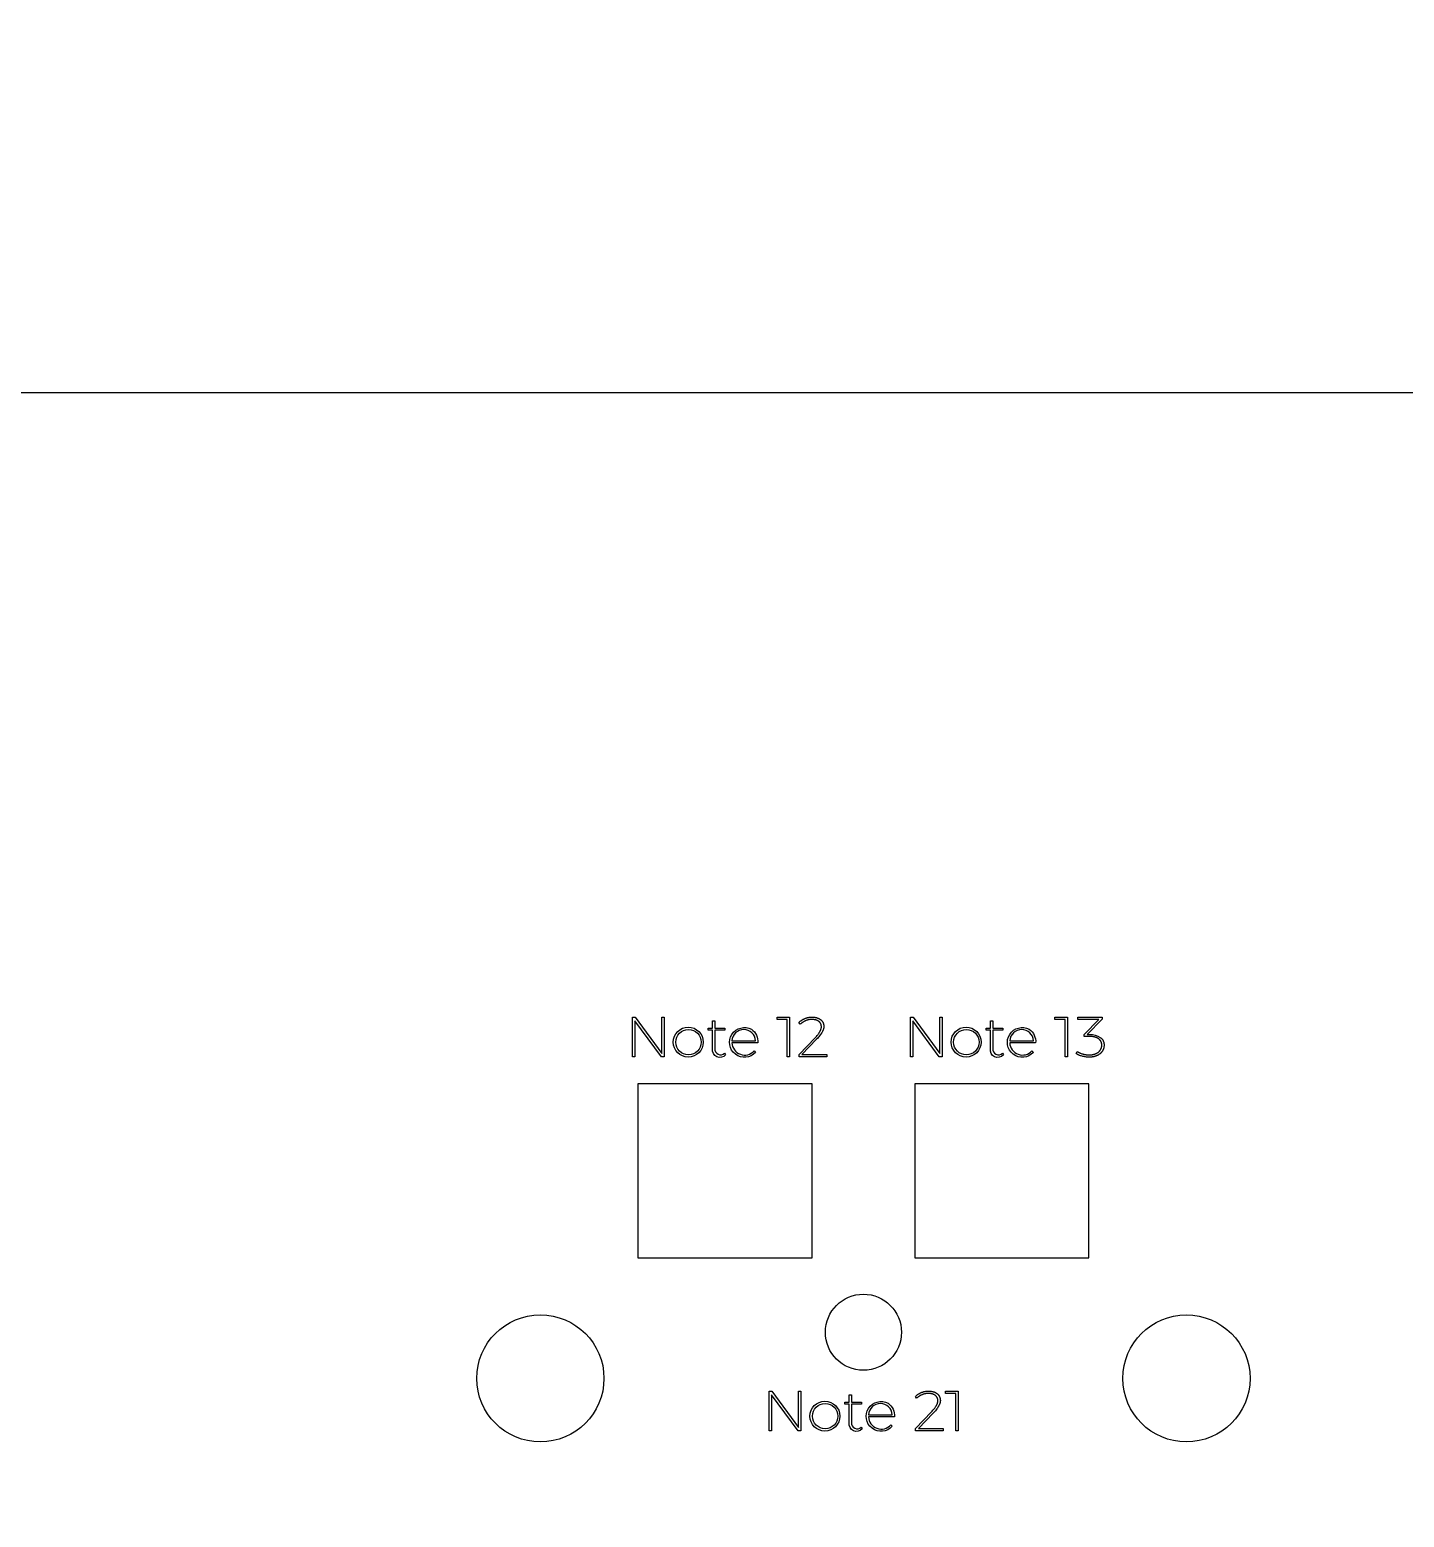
# Model space of a CAD drawing. Header units: millimetres. Extents: x -1043 to -744, y -1370 to -1206.
# Drawn here: x -939.7 to -864, y -1288.4 to -1206.5 of the extents above; entities that cross this region are included whole.
import ezdxf

# ---------------------------------------------------------------- set-up
doc = ezdxf.new("R2010")
doc.units = ezdxf.units.MM
doc.header["$MEASUREMENT"] = 0
doc.layers.add('Electronics$CUT3', color=178, linetype='Continuous', true_color=0x000000)
doc.layers.add('Electronics$ENGRAVE1', color=5, linetype='Continuous', true_color=0x0000ff)

msp = doc.modelspace()

# ---------------------------------------------------------------- linework, layer by layer
at = {"layer": 'Electronics$CUT3'}
msp.add_lwpolyline([(-1043.298, -1226.5), (-1043.298, -1350.336, 0.414214), (-1023.298, -1370.336), (-764.298, -1370.336, 0.414214), (-744.298, -1350.336), (-744.298, -1226.5, 0.414214), (-764.298, -1206.5), (-771.298, -1206.5, 0.414214), (-781.298, -1216.5, -0.414214), (-791.298, -1226.5), (-996.298, -1226.5, -0.414214), (-1006.298, -1216.5, 0.414214), (-1016.298, -1206.5), (-1023.298, -1206.5, 0.414214)], format="xyb", close=True, dxfattribs=at)
msp.add_lwpolyline([(-1043.298, -1226.5), (-1043.298, -1350.336, 0.414214), (-1023.298, -1370.336), (-764.298, -1370.336, 0.414214), (-744.298, -1350.336), (-744.298, -1226.5, 0.414214), (-764.298, -1206.5), (-771.298, -1206.5, 0.414214), (-781.298, -1216.5, -0.414214), (-791.298, -1226.5), (-996.298, -1226.5, -0.414214), (-1006.298, -1216.5, 0.414214), (-1016.298, -1206.5), (-1023.298, -1206.5, 0.414214)], format="xyb", close=True, dxfattribs=at)
for points in [[(-906.213, -1274.135), (-896.624, -1274.135), (-896.624, -1264.547), (-906.213, -1264.547)], [(-890.973, -1274.135), (-881.384, -1274.135), (-881.384, -1264.547), (-890.973, -1264.547)]]:
    msp.add_lwpolyline(points, close=True, dxfattribs=at)
for centre, radius in [((-893.798, -1278.231), 2.095), ((-911.578, -1280.771), 3.5), ((-876.018, -1280.771), 3.5)]:
    msp.add_circle(centre, radius, dxfattribs=at)
at = {"layer": 'Electronics$ENGRAVE1'}
for points in [[(-904.891, -1260.884), (-904.763, -1260.884), (-904.763, -1263.071), (-904.916, -1263.071), (-906.375, -1261.081), (-906.375, -1263.071), (-906.506, -1263.071), (-906.506, -1260.884), (-906.353, -1260.884), (-904.891, -1262.877)], [(-898.554, -1260.884), (-897.866, -1260.884), (-897.866, -1263.071), (-897.994, -1263.071), (-897.994, -1261.012), (-898.554, -1261.012)], [(-895.819, -1262.943), (-895.819, -1263.071), (-897.343, -1263.071), (-897.34, -1262.937), (-896.461, -1262.017), (-896.421, -1261.975), (-896.383, -1261.934), (-896.348, -1261.893), (-896.315, -1261.852), (-896.284, -1261.811), (-896.255, -1261.77), (-896.242, -1261.749), (-896.228, -1261.729), (-896.216, -1261.709), (-896.204, -1261.688), (-896.193, -1261.668), (-896.182, -1261.648), (-896.172, -1261.629), (-896.163, -1261.61), (-896.154, -1261.591), (-896.147, -1261.572), (-896.14, -1261.554), (-896.134, -1261.536), (-896.128, -1261.519), (-896.123, -1261.502), (-896.121, -1261.493), (-896.119, -1261.485), (-896.117, -1261.477), (-896.116, -1261.469), (-896.115, -1261.461), (-896.113, -1261.453), (-896.112, -1261.445), (-896.112, -1261.437), (-896.111, -1261.429), (-896.11, -1261.422), (-896.11, -1261.414), (-896.11, -1261.407), (-896.11, -1261.395), (-896.111, -1261.383), (-896.111, -1261.372), (-896.112, -1261.361), (-896.114, -1261.35), (-896.115, -1261.339), (-896.117, -1261.328), (-896.119, -1261.318), (-896.122, -1261.307), (-896.124, -1261.297), (-896.127, -1261.287), (-896.131, -1261.277), (-896.134, -1261.267), (-896.138, -1261.258), (-896.142, -1261.248), (-896.146, -1261.239), (-896.151, -1261.23), (-896.156, -1261.221), (-896.161, -1261.212), (-896.167, -1261.203), (-896.173, -1261.194), (-896.179, -1261.186), (-896.185, -1261.178), (-896.192, -1261.17), (-896.199, -1261.162), (-896.206, -1261.154), (-896.214, -1261.146), (-896.221, -1261.139), (-896.23, -1261.132), (-896.238, -1261.125), (-896.247, -1261.118), (-896.256, -1261.111), (-896.265, -1261.104), (-896.274, -1261.098), (-896.284, -1261.092), (-896.294, -1261.085), (-896.304, -1261.08), (-896.314, -1261.074), (-896.324, -1261.069), (-896.335, -1261.064), (-896.346, -1261.059), (-896.357, -1261.054), (-896.368, -1261.049), (-896.379, -1261.045), (-896.391, -1261.041), (-896.403, -1261.037), (-896.415, -1261.033), (-896.427, -1261.03), (-896.44, -1261.027), (-896.452, -1261.023), (-896.465, -1261.021), (-896.478, -1261.018), (-896.492, -1261.016), (-896.505, -1261.013), (-896.533, -1261.01), (-896.561, -1261.007), (-896.59, -1261.005), (-896.621, -1261.003), (-896.651, -1261.003), (-896.672, -1261.003), (-896.692, -1261.004), (-896.713, -1261.005), (-896.733, -1261.007), (-896.754, -1261.01), (-896.774, -1261.013), (-896.795, -1261.016), (-896.815, -1261.02), (-896.836, -1261.025), (-896.857, -1261.03), (-896.877, -1261.036), (-896.898, -1261.042), (-896.919, -1261.049), (-896.94, -1261.057), (-896.961, -1261.065), (-896.982, -1261.073), (-897.002, -1261.082), (-897.023, -1261.092), (-897.043, -1261.102), (-897.063, -1261.112), (-897.083, -1261.123), (-897.102, -1261.134), (-897.121, -1261.145), (-897.14, -1261.157), (-897.159, -1261.17), (-897.177, -1261.183), (-897.195, -1261.196), (-897.212, -1261.21), (-897.23, -1261.224), (-897.247, -1261.238), (-897.264, -1261.253), (-897.28, -1261.269), (-897.346, -1261.166), (-897.328, -1261.149), (-897.31, -1261.132), (-897.291, -1261.116), (-897.272, -1261.101), (-897.252, -1261.085), (-897.232, -1261.071), (-897.212, -1261.057), (-897.192, -1261.043), (-897.171, -1261.03), (-897.15, -1261.017), (-897.128, -1261.005), (-897.106, -1260.993), (-897.084, -1260.982), (-897.062, -1260.971), (-897.039, -1260.961), (-897.016, -1260.951), (-896.993, -1260.942), (-896.969, -1260.933), (-896.946, -1260.925), (-896.923, -1260.918), (-896.899, -1260.911), (-896.876, -1260.904), (-896.852, -1260.899), (-896.829, -1260.894), (-896.805, -1260.889), (-896.781, -1260.885), (-896.758, -1260.882), (-896.734, -1260.879), (-896.71, -1260.877), (-896.687, -1260.876), (-896.663, -1260.875), (-896.639, -1260.875), (-896.601, -1260.875), (-896.564, -1260.877), (-896.528, -1260.879), (-896.494, -1260.883), (-896.477, -1260.886), (-896.46, -1260.888), (-896.443, -1260.891), (-896.427, -1260.894), (-896.411, -1260.898), (-896.395, -1260.901), (-896.38, -1260.905), (-896.364, -1260.91), (-896.349, -1260.914), (-896.334, -1260.919), (-896.32, -1260.924), (-896.306, -1260.93), (-896.292, -1260.935), (-896.278, -1260.941), (-896.264, -1260.947), (-896.251, -1260.954), (-896.238, -1260.96), (-896.225, -1260.967), (-896.213, -1260.975), (-896.2, -1260.982), (-896.188, -1260.99), (-896.177, -1260.998), (-896.165, -1261.007), (-896.154, -1261.015), (-896.143, -1261.024), (-896.132, -1261.033), (-896.122, -1261.043), (-896.112, -1261.052), (-896.102, -1261.062), (-896.093, -1261.072), (-896.084, -1261.082), (-896.076, -1261.092), (-896.068, -1261.102), (-896.06, -1261.113), (-896.052, -1261.124), (-896.045, -1261.135), (-896.038, -1261.146), (-896.032, -1261.157), (-896.026, -1261.169), (-896.02, -1261.18), (-896.015, -1261.192), (-896.01, -1261.204), (-896.005, -1261.217), (-896.001, -1261.229), (-895.997, -1261.242), (-895.993, -1261.255), (-895.99, -1261.268), (-895.987, -1261.281), (-895.984, -1261.295), (-895.982, -1261.308), (-895.98, -1261.322), (-895.978, -1261.336), (-895.977, -1261.35), (-895.976, -1261.365), (-895.976, -1261.379), (-895.975, -1261.394), (-895.976, -1261.403), (-895.976, -1261.412), (-895.976, -1261.421), (-895.977, -1261.431), (-895.978, -1261.44), (-895.979, -1261.449), (-895.981, -1261.459), (-895.982, -1261.468), (-895.984, -1261.478), (-895.986, -1261.488), (-895.988, -1261.498), (-895.99, -1261.507), (-895.993, -1261.517), (-895.996, -1261.527), (-896.002, -1261.548), (-896.009, -1261.568), (-896.017, -1261.589), (-896.026, -1261.61), (-896.035, -1261.632), (-896.046, -1261.654), (-896.057, -1261.676), (-896.069, -1261.698), (-896.082, -1261.721), (-896.095, -1261.744), (-896.11, -1261.767), (-896.14, -1261.813), (-896.173, -1261.86), (-896.208, -1261.907), (-896.245, -1261.954), (-896.285, -1262.002), (-896.328, -1262.05), (-896.373, -1262.098), (-897.187, -1262.943)], [(-889.598, -1260.884), (-889.469, -1260.884), (-889.469, -1263.071), (-889.623, -1263.071), (-891.081, -1261.081), (-891.081, -1263.071), (-891.212, -1263.071), (-891.212, -1260.884), (-891.059, -1260.884), (-889.598, -1262.877)], [(-883.261, -1260.884), (-882.572, -1260.884), (-882.572, -1263.071), (-882.7, -1263.071), (-882.7, -1261.012), (-883.261, -1261.012)], [(-897.371, -1281.48), (-897.243, -1281.48), (-897.243, -1283.668), (-897.396, -1283.668), (-898.855, -1281.677), (-898.855, -1283.668), (-898.986, -1283.668), (-898.986, -1281.48), (-898.833, -1281.48), (-897.371, -1283.474)], [(-889.407, -1283.539), (-889.407, -1283.668), (-890.931, -1283.668), (-890.928, -1283.533), (-890.048, -1282.613), (-890.009, -1282.572), (-889.971, -1282.53), (-889.936, -1282.489), (-889.903, -1282.448), (-889.872, -1282.407), (-889.843, -1282.366), (-889.829, -1282.346), (-889.816, -1282.325), (-889.804, -1282.305), (-889.792, -1282.284), (-889.78, -1282.264), (-889.77, -1282.244), (-889.76, -1282.225), (-889.751, -1282.206), (-889.742, -1282.187), (-889.734, -1282.169), (-889.727, -1282.15), (-889.721, -1282.133), (-889.716, -1282.115), (-889.711, -1282.098), (-889.709, -1282.09), (-889.707, -1282.081), (-889.705, -1282.073), (-889.704, -1282.065), (-889.702, -1282.057), (-889.701, -1282.049), (-889.7, -1282.041), (-889.699, -1282.033), (-889.699, -1282.026), (-889.698, -1282.018), (-889.698, -1282.01), (-889.698, -1282.003), (-889.698, -1281.991), (-889.698, -1281.98), (-889.699, -1281.968), (-889.7, -1281.957), (-889.701, -1281.946), (-889.703, -1281.935), (-889.705, -1281.924), (-889.707, -1281.914), (-889.709, -1281.904), (-889.712, -1281.893), (-889.715, -1281.883), (-889.718, -1281.873), (-889.722, -1281.863), (-889.726, -1281.854), (-889.73, -1281.844), (-889.734, -1281.835), (-889.739, -1281.826), (-889.744, -1281.817), (-889.749, -1281.808), (-889.755, -1281.799), (-889.76, -1281.791), (-889.767, -1281.782), (-889.773, -1281.774), (-889.78, -1281.766), (-889.787, -1281.758), (-889.794, -1281.75), (-889.801, -1281.743), (-889.809, -1281.735), (-889.817, -1281.728), (-889.826, -1281.721), (-889.834, -1281.714), (-889.843, -1281.707), (-889.852, -1281.7), (-889.862, -1281.694), (-889.871, -1281.688), (-889.881, -1281.682), (-889.891, -1281.676), (-889.902, -1281.67), (-889.912, -1281.665), (-889.923, -1281.66), (-889.933, -1281.655), (-889.944, -1281.65), (-889.956, -1281.646), (-889.967, -1281.641), (-889.979, -1281.637), (-889.991, -1281.633), (-890.003, -1281.63), (-890.015, -1281.626), (-890.027, -1281.623), (-890.04, -1281.62), (-890.053, -1281.617), (-890.066, -1281.614), (-890.079, -1281.612), (-890.093, -1281.61), (-890.121, -1281.606), (-890.149, -1281.603), (-890.178, -1281.601), (-890.208, -1281.6), (-890.239, -1281.599), (-890.26, -1281.599), (-890.28, -1281.6), (-890.3, -1281.602), (-890.321, -1281.604), (-890.341, -1281.606), (-890.362, -1281.609), (-890.382, -1281.613), (-890.403, -1281.617), (-890.424, -1281.621), (-890.444, -1281.627), (-890.465, -1281.632), (-890.486, -1281.639), (-890.507, -1281.646), (-890.528, -1281.653), (-890.548, -1281.661), (-890.569, -1281.67), (-890.59, -1281.679), (-890.611, -1281.688), (-890.631, -1281.698), (-890.651, -1281.708), (-890.67, -1281.719), (-890.69, -1281.73), (-890.709, -1281.742), (-890.728, -1281.754), (-890.746, -1281.766), (-890.765, -1281.779), (-890.783, -1281.792), (-890.8, -1281.806), (-890.818, -1281.82), (-890.835, -1281.835), (-890.852, -1281.85), (-890.868, -1281.865), (-890.934, -1281.762), (-890.916, -1281.745), (-890.897, -1281.728), (-890.878, -1281.712), (-890.859, -1281.697), (-890.84, -1281.682), (-890.82, -1281.667), (-890.8, -1281.653), (-890.779, -1281.639), (-890.759, -1281.626), (-890.737, -1281.614), (-890.716, -1281.601), (-890.694, -1281.59), (-890.672, -1281.578), (-890.65, -1281.568), (-890.627, -1281.557), (-890.604, -1281.547), (-890.58, -1281.538), (-890.557, -1281.53), (-890.534, -1281.521), (-890.51, -1281.514), (-890.487, -1281.507), (-890.463, -1281.501), (-890.44, -1281.495), (-890.416, -1281.49), (-890.393, -1281.485), (-890.369, -1281.482), (-890.345, -1281.478), (-890.322, -1281.476), (-890.298, -1281.474), (-890.274, -1281.472), (-890.25, -1281.471), (-890.227, -1281.471), (-890.189, -1281.471), (-890.152, -1281.473), (-890.116, -1281.476), (-890.081, -1281.48), (-890.064, -1281.482), (-890.047, -1281.485), (-890.031, -1281.487), (-890.015, -1281.491), (-889.999, -1281.494), (-889.983, -1281.498), (-889.967, -1281.502), (-889.952, -1281.506), (-889.937, -1281.511), (-889.922, -1281.515), (-889.908, -1281.52), (-889.893, -1281.526), (-889.879, -1281.531), (-889.866, -1281.537), (-889.852, -1281.544), (-889.839, -1281.55), (-889.826, -1281.557), (-889.813, -1281.564), (-889.8, -1281.571), (-889.788, -1281.579), (-889.776, -1281.586), (-889.764, -1281.595), (-889.753, -1281.603), (-889.742, -1281.612), (-889.731, -1281.621), (-889.72, -1281.63), (-889.71, -1281.639), (-889.7, -1281.648), (-889.69, -1281.658), (-889.681, -1281.668), (-889.672, -1281.678), (-889.664, -1281.688), (-889.655, -1281.699), (-889.648, -1281.709), (-889.64, -1281.72), (-889.633, -1281.731), (-889.626, -1281.742), (-889.62, -1281.753), (-889.614, -1281.765), (-889.608, -1281.777), (-889.602, -1281.789), (-889.597, -1281.801), (-889.593, -1281.813), (-889.588, -1281.826), (-889.584, -1281.838), (-889.581, -1281.851), (-889.577, -1281.864), (-889.574, -1281.877), (-889.572, -1281.891), (-889.569, -1281.905), (-889.568, -1281.918), (-889.566, -1281.932), (-889.565, -1281.947), (-889.564, -1281.961), (-889.563, -1281.976), (-889.563, -1281.99), (-889.563, -1281.999), (-889.564, -1282.008), (-889.564, -1282.018), (-889.565, -1282.027), (-889.566, -1282.036), (-889.567, -1282.046), (-889.568, -1282.055), (-889.57, -1282.065), (-889.572, -1282.074), (-889.574, -1282.084), (-889.576, -1282.094), (-889.578, -1282.104), (-889.581, -1282.114), (-889.584, -1282.124), (-889.59, -1282.144), (-889.597, -1282.165), (-889.605, -1282.186), (-889.613, -1282.207), (-889.623, -1282.228), (-889.633, -1282.25), (-889.645, -1282.272), (-889.657, -1282.295), (-889.67, -1282.317), (-889.683, -1282.34), (-889.697, -1282.363), (-889.728, -1282.41), (-889.76, -1282.456), (-889.796, -1282.503), (-889.833, -1282.55), (-889.873, -1282.598), (-889.916, -1282.646), (-889.961, -1282.694), (-890.774, -1283.539)], [(-889.275, -1281.48), (-888.587, -1281.48), (-888.587, -1283.668), (-888.715, -1283.668), (-888.715, -1281.609), (-889.275, -1281.609)]]:
    msp.add_lwpolyline(points, close=True, dxfattribs=at)
for points in [[(-901.386, -1262.959, -0.750475), (-902.097, -1262.621), (-902.097, -1261.594), (-902.335, -1261.594), (-902.335, -1261.482), (-902.097, -1261.482), (-902.097, -1261.078), (-901.971, -1261.078), (-901.971, -1261.482), (-901.418, -1261.482), (-901.418, -1261.594), (-901.971, -1261.594), (-901.971, -1262.605, 0.724121), (-901.436, -1262.852)], [(-899.961, -1261.546, -0.26868), (-899.612, -1262.292), (-901.036, -1262.292, 0.675793), (-899.812, -1262.73), (-899.737, -1262.815, -2.057104)], [(-886.093, -1262.959, -0.750475), (-886.803, -1262.621), (-886.803, -1261.594), (-887.041, -1261.594), (-887.041, -1261.482), (-886.803, -1261.482), (-886.803, -1261.078), (-886.678, -1261.078), (-886.678, -1261.482), (-886.124, -1261.482), (-886.124, -1261.594), (-886.678, -1261.594), (-886.678, -1262.605, 0.724121), (-886.143, -1262.852)], [(-884.667, -1261.546, -0.26868), (-884.318, -1262.292), (-885.742, -1262.292, 0.675793), (-884.519, -1262.73), (-884.443, -1262.815, -2.057104)], [(-880.766, -1261.989), (-880.753, -1261.998), (-880.74, -1262.008), (-880.728, -1262.018), (-880.716, -1262.029), (-880.704, -1262.039), (-880.693, -1262.05), (-880.682, -1262.061), (-880.672, -1262.072), (-880.662, -1262.084), (-880.652, -1262.095), (-880.643, -1262.107), (-880.635, -1262.119), (-880.627, -1262.132), (-880.619, -1262.144), (-880.611, -1262.157), (-880.604, -1262.17), (-880.598, -1262.183), (-880.592, -1262.197), (-880.586, -1262.21), (-880.581, -1262.224), (-880.576, -1262.238), (-880.572, -1262.253), (-880.568, -1262.267), (-880.564, -1262.282), (-880.561, -1262.297), (-880.558, -1262.312), (-880.556, -1262.328), (-880.554, -1262.343), (-880.552, -1262.359), (-880.551, -1262.375), (-880.551, -1262.391), (-880.55, -1262.408), (-880.551, -1262.432), (-880.552, -1262.457), (-880.554, -1262.48), (-880.557, -1262.504), (-880.558, -1262.515), (-880.56, -1262.527), (-880.562, -1262.538), (-880.565, -1262.55), (-880.567, -1262.561), (-880.57, -1262.572), (-880.572, -1262.583), (-880.575, -1262.594), (-880.579, -1262.605), (-880.582, -1262.616), (-880.586, -1262.627), (-880.59, -1262.637), (-880.594, -1262.648), (-880.598, -1262.658), (-880.602, -1262.669), (-880.607, -1262.679), (-880.612, -1262.689), (-880.617, -1262.699), (-880.622, -1262.709), (-880.627, -1262.719), (-880.633, -1262.729), (-880.638, -1262.739), (-880.644, -1262.749), (-880.651, -1262.758), (-880.657, -1262.768), (-880.663, -1262.777), (-880.67, -1262.787), (-880.677, -1262.796), (-880.684, -1262.805), (-880.691, -1262.814), (-880.699, -1262.822), (-880.706, -1262.831), (-880.714, -1262.839), (-880.722, -1262.848), (-880.73, -1262.856), (-880.738, -1262.864), (-880.746, -1262.872), (-880.755, -1262.879), (-880.764, -1262.887), (-880.773, -1262.895), (-880.782, -1262.902), (-880.791, -1262.909), (-880.8, -1262.916), (-880.81, -1262.923), (-880.83, -1262.937), (-880.85, -1262.95), (-880.871, -1262.962), (-880.893, -1262.974), (-880.915, -1262.985), (-880.938, -1262.996), (-880.962, -1263.007), (-880.986, -1263.016), (-881.011, -1263.025), (-881.036, -1263.033), (-881.062, -1263.041), (-881.089, -1263.048), (-881.115, -1263.054), (-881.143, -1263.06), (-881.171, -1263.065), (-881.199, -1263.069), (-881.228, -1263.073), (-881.257, -1263.076), (-881.287, -1263.078), (-881.317, -1263.079), (-881.348, -1263.08), (-881.38, -1263.081), (-881.427, -1263.08), (-881.475, -1263.077), (-881.523, -1263.073), (-881.57, -1263.067), (-881.618, -1263.06), (-881.665, -1263.051), (-881.713, -1263.04), (-881.76, -1263.028), (-881.807, -1263.014), (-881.852, -1262.999), (-881.896, -1262.982), (-881.917, -1262.974), (-881.938, -1262.965), (-881.959, -1262.956), (-881.979, -1262.946), (-881.999, -1262.937), (-882.018, -1262.927), (-882.038, -1262.916), (-882.057, -1262.906), (-882.075, -1262.895), (-882.093, -1262.884), (-882.031, -1262.771), (-882.014, -1262.781), (-881.997, -1262.792), (-881.98, -1262.801), (-881.962, -1262.811), (-881.945, -1262.82), (-881.927, -1262.829), (-881.908, -1262.838), (-881.889, -1262.847), (-881.87, -1262.855), (-881.851, -1262.863), (-881.811, -1262.878), (-881.771, -1262.892), (-881.729, -1262.906), (-881.707, -1262.912), (-881.686, -1262.917), (-881.665, -1262.923), (-881.643, -1262.927), (-881.622, -1262.932), (-881.6, -1262.936), (-881.579, -1262.94), (-881.557, -1262.943), (-881.535, -1262.946), (-881.514, -1262.949), (-881.492, -1262.951), (-881.47, -1262.952), (-881.448, -1262.954), (-881.427, -1262.955), (-881.405, -1262.955), (-881.383, -1262.956), (-881.343, -1262.955), (-881.304, -1262.953), (-881.266, -1262.95), (-881.229, -1262.946), (-881.211, -1262.944), (-881.193, -1262.941), (-881.175, -1262.938), (-881.158, -1262.935), (-881.141, -1262.931), (-881.124, -1262.927), (-881.108, -1262.923), (-881.091, -1262.919), (-881.075, -1262.914), (-881.06, -1262.909), (-881.044, -1262.904), (-881.029, -1262.898), (-881.014, -1262.892), (-881, -1262.886), (-880.985, -1262.88), (-880.971, -1262.873), (-880.957, -1262.866), (-880.944, -1262.859), (-880.931, -1262.851), (-880.918, -1262.843), (-880.905, -1262.835), (-880.892, -1262.826), (-880.88, -1262.818), (-880.868, -1262.809), (-880.856, -1262.799), (-880.845, -1262.79), (-880.834, -1262.78), (-880.824, -1262.77), (-880.814, -1262.76), (-880.804, -1262.75), (-880.794, -1262.74), (-880.785, -1262.729), (-880.777, -1262.718), (-880.768, -1262.707), (-880.76, -1262.696), (-880.753, -1262.685), (-880.745, -1262.674), (-880.739, -1262.662), (-880.732, -1262.65), (-880.726, -1262.638), (-880.72, -1262.626), (-880.715, -1262.613), (-880.71, -1262.601), (-880.705, -1262.588), (-880.701, -1262.575), (-880.697, -1262.562), (-880.694, -1262.549), (-880.691, -1262.535), (-880.688, -1262.521), (-880.685, -1262.508), (-880.683, -1262.493), (-880.682, -1262.479), (-880.68, -1262.465), (-880.679, -1262.45), (-880.679, -1262.435), (-880.679, -1262.42), (-880.679, -1262.406), (-880.679, -1262.391), (-880.68, -1262.377), (-880.682, -1262.363), (-880.683, -1262.349), (-880.685, -1262.335), (-880.688, -1262.322), (-880.69, -1262.309), (-880.693, -1262.296), (-880.697, -1262.283), (-880.701, -1262.27), (-880.705, -1262.258), (-880.709, -1262.246), (-880.714, -1262.234), (-880.72, -1262.223), (-880.725, -1262.211), (-880.731, -1262.2), (-880.738, -1262.189), (-880.744, -1262.178), (-880.751, -1262.168), (-880.759, -1262.157), (-880.767, -1262.147), (-880.775, -1262.138), (-880.783, -1262.128), (-880.792, -1262.119), (-880.802, -1262.109), (-880.811, -1262.1), (-880.821, -1262.092), (-880.832, -1262.083), (-880.842, -1262.075), (-880.853, -1262.067), (-880.865, -1262.059), (-880.877, -1262.051), (-880.889, -1262.044), (-880.901, -1262.037), (-880.914, -1262.03), (-880.927, -1262.023), (-880.94, -1262.017), (-880.954, -1262.011), (-880.968, -1262.005), (-880.982, -1261.999), (-880.996, -1261.994), (-881.011, -1261.989), (-881.026, -1261.984), (-881.041, -1261.979), (-881.057, -1261.975), (-881.073, -1261.97), (-881.089, -1261.966), (-881.106, -1261.963), (-881.122, -1261.959), (-881.157, -1261.953), (-881.193, -1261.947), (-881.23, -1261.943), (-881.268, -1261.94), (-881.307, -1261.937), (-881.347, -1261.936), (-881.389, -1261.935), (-881.652, -1261.935), (-881.652, -1261.835), (-880.838, -1261.012), (-881.993, -1261.012), (-881.993, -1260.884), (-880.663, -1260.884), (-880.663, -1260.984), (-881.489, -1261.826), (-881.348, -1261.829, -0.151558)], [(-899.731, -1262.176, 0.952108), (-901.033, -1262.176)], [(-884.437, -1262.176, 0.952108), (-885.739, -1262.176)], [(-893.866, -1283.555, -0.750475), (-894.577, -1283.217), (-894.577, -1282.191), (-894.814, -1282.191), (-894.814, -1282.078), (-894.577, -1282.078), (-894.577, -1281.674), (-894.451, -1281.674), (-894.451, -1282.078), (-893.897, -1282.078), (-893.897, -1282.191), (-894.451, -1282.191), (-894.451, -1283.201, 0.724121), (-893.916, -1283.449)], [(-892.441, -1282.142, -0.26868), (-892.092, -1282.888), (-893.516, -1282.888, 0.675793), (-892.292, -1283.327), (-892.217, -1283.411, -2.057104)], [(-892.211, -1282.773, 0.952108), (-893.513, -1282.773)]]:
    msp.add_lwpolyline(points, format="xyb", close=True, dxfattribs=at)
for centre, radius in [((-903.438, -1262.252), 0.824), ((-888.144, -1262.252), 0.824), ((-903.424, -1262.253), 0.7), ((-888.13, -1262.253), 0.7), ((-895.918, -1282.849), 0.824), ((-895.904, -1282.849), 0.7)]:
    msp.add_circle(centre, radius, dxfattribs=at)

doc.saveas('drawing.dxf')
